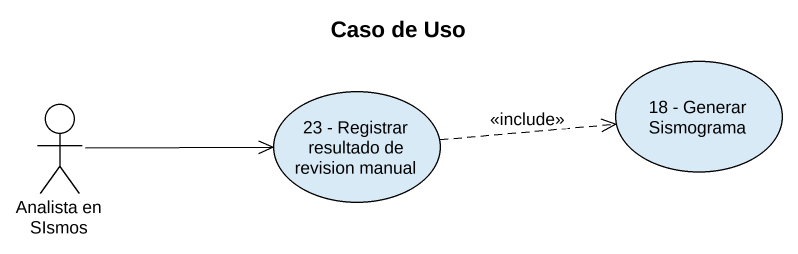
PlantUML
@startuml
title Caso de Uso
usecase "18 - Generar Sismograma" as u18_Generar_Sismograma
actor "Analista en SIsmos" as Analista_en_SIsmos
usecase "23 - Registrar resultado de revision manual" as u23_Registrar_resultado_de
Analista_en_SIsmos -right-> u23_Registrar_resultado_de
u23_Registrar_resultado_de .right.> u18_Generar_Sismograma : <<include>>
@enduml
